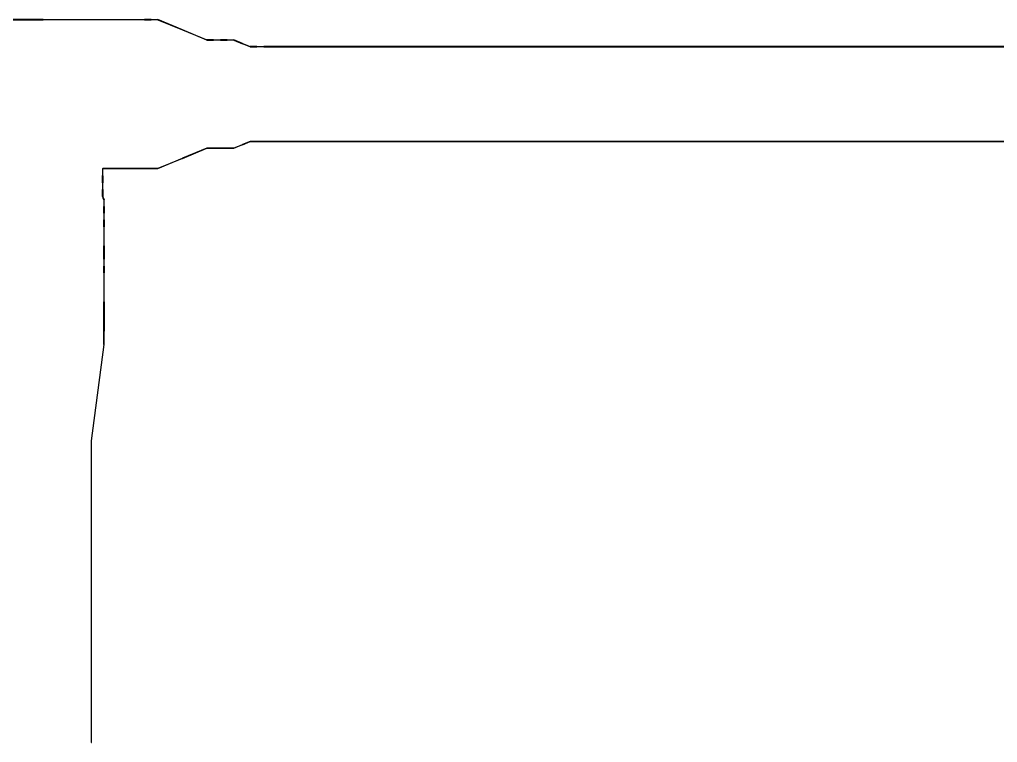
# Model space of a CAD drawing. Header units: metres. Extents: x 2 to 41.4, y 0.9 to 39.
# Drawn here: x 32.566 to 36.187, y 12.999 to 15.675 of the extents above; entities that cross this region are included whole.
import ezdxf

# ---------------------------------------------------------------- set-up
doc = ezdxf.new("R2010")
doc.units = ezdxf.units.M
doc.layers.add('BSA_MATERIAL_SECTION', color=7, linetype='Continuous')

msp = doc.modelspace()

# ---------------------------------------------------------------- linework, layer by layer
at = {"layer": 'BSA_MATERIAL_SECTION'}
for p, q in [((32.6533, 15.6747), (32.2783, 15.6747)), ((32.2783, 15.6739), (32.6533, 15.6739)), ((32.6533, 15.6747), (33.0283, 15.6747)), ((33.0283, 15.6739), (32.6533, 15.6739)), ((33.0283, 15.6743), (33.0283, 15.6747)), ((33.0283, 15.6743), (33.0283, 15.6747)), ((33.0533, 15.6747), (33.0283, 15.6747)), ((33.0283, 15.6743), (33.0283, 15.6739)), ((33.0283, 15.6743), (33.0283, 15.6739)), ((33.0283, 15.6739), (33.0533, 15.6739)), ((33.0533, 15.6747), (33.0783, 15.6747)), ((33.0783, 15.6739), (33.0533, 15.6739)), ((33.1688, 15.6372), (33.0783, 15.6747)), ((33.0783, 15.6739), (33.1688, 15.6364)), ((33.1688, 15.6372), (33.2594, 15.5997)), ((33.2594, 15.5989), (33.1688, 15.6364)), ((33.2844, 15.5997), (33.2594, 15.5997)), ((33.2594, 15.5989), (33.2844, 15.5989)), ((33.2844, 15.5997), (33.3094, 15.5997)), ((33.3094, 15.5989), (33.2844, 15.5989)), ((33.3094, 15.5993), (33.3094, 15.5997)), ((33.3094, 15.5993), (33.3094, 15.5997)), ((33.3344, 15.5997), (33.3094, 15.5997)), ((33.3094, 15.5993), (33.3094, 15.5989)), ((33.3094, 15.5993), (33.3094, 15.5989)), ((33.3094, 15.5989), (33.3344, 15.5989)), ((33.3344, 15.5997), (33.3594, 15.5997)), ((33.3594, 15.5989), (33.3344, 15.5989)), ((33.3919, 15.5862), (33.3594, 15.5997)), ((33.3594, 15.5989), (33.3919, 15.5854)), ((33.3919, 15.5862), (33.4197, 15.5747)), ((33.4197, 15.5739), (33.3919, 15.5854)), ((33.4447, 15.5747), (33.4197, 15.5747)), ((33.4197, 15.5739), (33.4447, 15.5739)), ((33.4447, 15.5747), (33.4697, 15.5747)), ((33.4697, 15.5739), (33.4447, 15.5739)), ((33.4697, 15.5747), (33.4697, 15.5743)), ((36.2882, 15.5747), (33.4697, 15.5747)), ((33.4697, 15.5747), (33.4697, 15.5743)), ((33.4697, 15.5739), (33.4697, 15.5743)), ((33.4697, 15.5739), (33.4697, 15.5743)), ((33.4697, 15.5739), (36.2882, 15.5739)), ((33.3594, 15.1989), (33.3919, 15.2124)), ((33.3919, 15.2116), (33.3594, 15.1981)), ((33.4197, 15.2239), (33.3919, 15.2124)), ((33.3919, 15.2116), (33.4197, 15.2231)), ((33.4197, 15.2239), (33.4447, 15.2239)), ((33.4447, 15.2231), (33.4197, 15.2231)), ((33.4697, 15.2239), (33.4447, 15.2239)), ((33.4447, 15.2231), (33.4697, 15.2231)), ((33.4697, 15.2235), (33.4697, 15.2239)), ((33.4697, 15.2239), (36.2882, 15.2239)), ((33.4697, 15.2235), (33.4697, 15.2239)), ((33.4697, 15.2235), (33.4697, 15.2231)), ((33.4697, 15.2235), (33.4697, 15.2231)), ((36.2882, 15.2231), (33.4697, 15.2231)), ((33.2594, 15.1989), (33.1688, 15.1614)), ((33.1688, 15.1606), (33.2594, 15.1981)), ((33.2594, 15.1989), (33.2844, 15.1989)), ((33.2844, 15.1981), (33.2594, 15.1981)), ((33.3094, 15.1989), (33.2844, 15.1989)), ((33.2844, 15.1981), (33.3094, 15.1981)), ((33.3094, 15.1985), (33.3094, 15.1989)), ((33.3094, 15.1985), (33.3094, 15.1989)), ((33.3094, 15.1989), (33.3344, 15.1989)), ((33.3094, 15.1985), (33.3094, 15.1981)), ((33.3094, 15.1985), (33.3094, 15.1981)), ((33.3344, 15.1981), (33.3094, 15.1981)), ((33.3594, 15.1989), (33.3344, 15.1989)), ((33.3344, 15.1981), (33.3594, 15.1981)), ((33.0783, 15.1239), (33.1688, 15.1614)), ((33.1688, 15.1606), (33.0783, 15.1231)), ((32.8733, 15.1239), (32.9508, 15.1239)), ((32.8733, 15.1239), (32.8733, 15.097)), ((32.9512, 15.1231), (32.8741, 15.1231)), ((32.8741, 15.0966), (32.8741, 15.1231)), ((33.0283, 15.1239), (32.9508, 15.1239)), ((32.9512, 15.1231), (33.0283, 15.1231)), ((33.0283, 15.1235), (33.0283, 15.1239)), ((33.0283, 15.1235), (33.0283, 15.1239)), ((33.0283, 15.1239), (33.0533, 15.1239)), ((33.0283, 15.1235), (33.0283, 15.1231)), ((33.0283, 15.1235), (33.0283, 15.1231)), ((33.0533, 15.1231), (33.0283, 15.1231)), ((33.0783, 15.1239), (33.0533, 15.1239)), ((33.0533, 15.1231), (33.0783, 15.1231)), ((32.8733, 15.0701), (32.8733, 15.097)), ((32.8737, 15.0701), (32.8733, 15.0701)), ((32.8737, 15.0701), (32.8733, 15.0701)), ((32.8733, 15.0701), (32.8733, 15.0451)), ((32.8737, 15.0701), (32.8741, 15.0701)), ((32.8737, 15.0701), (32.8741, 15.0701)), ((32.8741, 15.0966), (32.8741, 15.0701)), ((32.8741, 15.0451), (32.8741, 15.0701)), ((32.8733, 15.0201), (32.8733, 15.0451)), ((32.8741, 15.0451), (32.8741, 15.0201)), ((32.8733, 15.0201), (32.8758, 15.0141)), ((32.8766, 15.0141), (32.8741, 15.0201)), ((32.8783, 15.008), (32.8758, 15.0141)), ((32.8766, 15.0141), (32.8791, 15.008)), ((32.8783, 15.008), (32.8783, 14.983)), ((32.8791, 14.983), (32.8791, 15.008)), ((32.8783, 14.958), (32.8783, 14.983)), ((32.8787, 14.958), (32.8783, 14.958)), ((32.8787, 14.958), (32.8783, 14.958)), ((32.8783, 14.958), (32.8783, 14.933)), ((32.8787, 14.958), (32.8791, 14.958)), ((32.8787, 14.958), (32.8791, 14.958)), ((32.8791, 14.983), (32.8791, 14.958)), ((32.8791, 14.933), (32.8791, 14.958)), ((32.8783, 14.908), (32.8783, 14.933)), ((32.8791, 14.933), (32.8791, 14.908)), ((32.8783, 14.908), (32.8783, 14.8376)), ((32.8791, 14.8377), (32.8791, 14.908)), ((32.8783, 14.7873), (32.8783, 14.8376)), ((32.8791, 14.8377), (32.8791, 14.7873)), ((32.8783, 14.7873), (32.8783, 14.7623)), ((32.8791, 14.7623), (32.8791, 14.7873)), ((32.8783, 14.7373), (32.8783, 14.7623)), ((32.8783, 14.7373), (32.8787, 14.7373)), ((32.8783, 14.7373), (32.8783, 14.6293)), ((32.8787, 14.7373), (32.8783, 14.7373)), ((32.8791, 14.7373), (32.8787, 14.7373)), ((32.8787, 14.7373), (32.8791, 14.7373)), ((32.8791, 14.7623), (32.8791, 14.7373)), ((32.8791, 14.6293), (32.8791, 14.7373)), ((32.8783, 14.5213), (32.8783, 14.6293)), ((32.8791, 14.6293), (32.8791, 14.5213)), ((32.8787, 14.5213), (32.8783, 14.5213)), ((32.8783, 14.4713), (32.8783, 14.5213)), ((32.8783, 14.5213), (32.8787, 14.5213)), ((32.8787, 14.5213), (32.8791, 14.5213)), ((32.8791, 14.5213), (32.8787, 14.5213)), ((32.8791, 14.4713), (32.8791, 14.5213)), ((32.8783, 14.4713), (32.8311, 14.1157)), ((32.8319, 14.1157), (32.8791, 14.4713)), ((32.8311, 14.1157), (32.8311, 14.0657)), ((32.8319, 14.0657), (32.8319, 14.1157)), ((32.8311, 14.0657), (32.8319, 14.0657)), ((32.8311, 14.0657), (32.8311, 12.9989)), ((32.8319, 14.0657), (32.8311, 14.0657)), ((32.8319, 12.9989), (32.8319, 14.0657)), ((32.8311, 12.9989), (32.8319, 12.9989))]:
    msp.add_line(p, q, dxfattribs=at)

doc.saveas('drawing.dxf')
